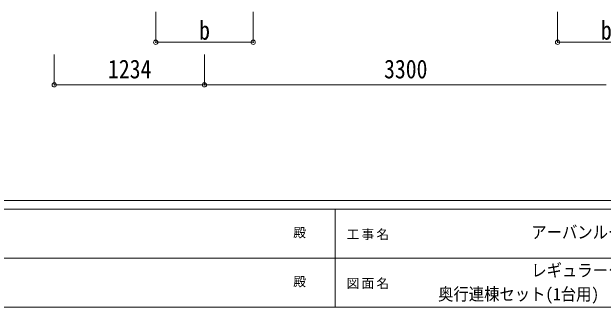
# Model space of a CAD drawing. Units: millimetres at full size, sheet at 1:35. Extents: x -9837 to 9837, y -6790 to 6790.
# Drawn here: x -3180 to 1677, y -6790 to -4364 of the extents above; entities that cross this region are included whole.
import ezdxf
from ezdxf.enums import TextEntityAlignment as Align

# ---------------------------------------------------------------- set-up
doc = ezdxf.new("R2010")
doc.units = ezdxf.units.MM
doc.header["$LTSCALE"] = 35
doc.header["$PDMODE"] = 32
doc.header["$PDSIZE"] = 35
doc.layers.add('0-6_OTH_LINE', color=6, linetype='Continuous', lineweight=9)
doc.layers.add('F-0_240', color=7, linetype='Continuous', lineweight=9)
doc.styles.add('ＭＳ ゴシック', font='')
doc.styles.get('ＭＳ ゴシック').set_extended_font_data('MS Gothic')

msp = doc.modelspace()

# ---------------------------------------------------------------- linework, layer by layer
at = {"layer": '0-6_OTH_LINE'}
for p, q in [((-1997.87, -4613.91), (-1997.87, -4363.93)), ((-1197.87, -4613.91), (-1197.87, -4363.93)), ((1302.13, -4613.91), (1302.13, -4363.93)), ((-1997.87, -4613.91), (-1197.87, -4613.91)), ((1302.13, -4613.91), (2102.13, -4613.91)), ((-2831.87, -4963.91), (-2831.87, -4713.91)), ((-1597.87, -4963.91), (-1597.87, -4713.91)), ((-2831.87, -4963.91), (-1597.87, -4963.91)), ((-1597.87, -4963.91), (1702.13, -4963.91))]:
    msp.add_line(p, q, dxfattribs=at)
for p in [(-1997.87, -4613.91), (-1197.87, -4613.91), (1302.13, -4613.91), (-2831.87, -4963.91), (-1597.87, -4963.91)]:
    msp.add_point(p, dxfattribs=at)
at = {"layer": 'F-0_240', "color": 5}
for p, q in [((-9837.4, -5915), (9342.6, -5915)), ((-9837.4, -5985), (6231.38, -5985)), ((-523.62, -5985), (-523.62, -6790)), ((-4023.62, -6387.5), (3151.38, -6387.5)), ((-9837.4, -6790), (9342.6, -6790))]:
    msp.add_line(p, q, dxfattribs=at)

# ---------------------------------------------------------------- texts
at = {"layer": '0-6_OTH_LINE', "color": 7, "style": 'ＭＳ ゴシック', "width": 0.85}
for s, p in [('b', (-1641.62, -4638.91)), ('b', (1658.38, -4638.91)), ('1234', (-2389.87, -4956.91)), ('3300', (-122.87, -4956.91))]:
    msp.add_text(s, height=154, dxfattribs=at).set_placement(p, align=Align.BOTTOM_LEFT)
at = {"layer": 'F-0_240', "style": 'ＭＳ ゴシック', "width": 0.9}
for s, p in [('アーバンルーフⅡ', (1086.38, -6256.25)), ('レギュラータイプ', (1086.38, -6569.36)), ('奥行連棟セット(1台用)\u3000W27-L57+57\u3000標準柱', (320.76, -6764.92))]:
    msp.add_text(s, height=102.6, dxfattribs=at).set_placement(p, align=Align.BOTTOM_LEFT)
at = {"layer": 'F-0_240', "style": 'ＭＳ ゴシック'}
for p in [(-868.62, -6238.75), (-868.62, -6641.25)]:
    msp.add_text('殿', height=76.98, dxfattribs=at).set_placement(p, align=Align.BOTTOM_LEFT)
at = {"layer": 'F-0_240', "char_height": 76.98, "attachment_point": 7, "style": 'ＭＳ ゴシック'}
for s, insert in [('\\T1.17;工事名', (-431.33, -6238.75)), ('\\T1.17;図面名', (-431.33, -6641.25))]:
    msp.add_mtext(s, dxfattribs=dict(at, insert=insert))

doc.saveas('drawing.dxf')
